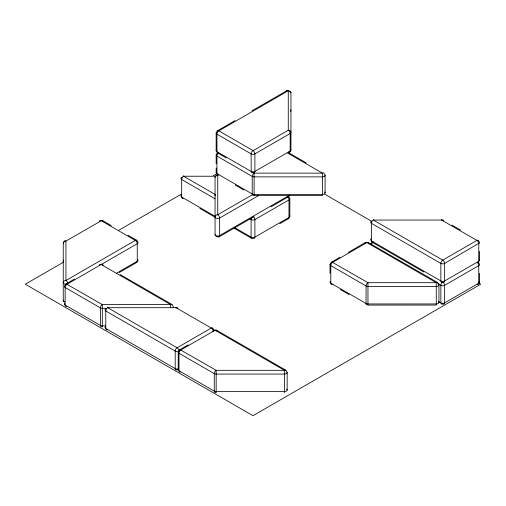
<?xml version="1.0" encoding="UTF-8"?>
<svg xmlns="http://www.w3.org/2000/svg" width="506" height="506" viewBox="0 0 506 506"><rect width="100%" height="100%" fill="white"/><g stroke="black" fill="none" stroke-linecap="round" stroke-linejoin="round"><path stroke-width="0.76" d="M178.213 369.684L178.213 352.157M216.163 172.489L216.163 168.043M216.163 133.053L216.163 150.579M289.837 198.782L289.837 216.309M287.155 372.448L287.149 390.132M325.105 175.253L325.099 192.938M438.955 284.802L438.949 302.487M330.797 263.417L330.823 263.107A3.004 1.733 60 0 1 331.025 262.5L340 257.2M65.154 285.175L65.173 285.017A3.004 1.733 60 0 1 65.375 284.41L74.35 279.11M188.2 344.839L179.225 350.139A3.004 1.733 60 0 0 179.023 350.747L179.004 350.905A2.682 1.55 60 0 0 177.1 347.774L107.677 307.692A2.682 1.55 -60 0 0 105.779 310.981L105.779 328.546L106.349 329.798A2.239 1.278 -58.6 0 0 106.715 329.906L107.449 329.722M215.834 176.417A2.682 1.55 0 0 0 215.05 177.511L215.05 234.48A2.682 2.188 0 0 0 217.732 236.675L218.693 236.972A2.239 1.309 61.4 0 0 219.066 236.865L219.648 235.872L219.629 218.048A2.682 1.55 60 0 0 217.732 214.759L217.732 175.323L218.839 174.684M279.843 223.633L288.635 218.573A2.391 1.385 60 0 0 288.939 218.143L289.027 199.535A3.004 1.733 60 0 0 288.825 198.694L288.369 197.776A2.391 1.385 60 0 0 287.851 197.125L287.642 196.935M219.066 236.865L253.999 216.644M217.504 130.725L235.081 120.58M251.994 110.814L286.927 90.65M63.592 262.127L25.3 284.233L253 415.692L480.7 284.233L478.651 283.05M118.98 230.148L181.205 194.222M213.342 175.671L216.758 173.697M101.301 264.455L137.252 243.696A2.682 1.55 0 0 0 137.252 241.507A2.682 1.55 -60 0 0 135.355 240.413L101.2 220.692A2.682 1.55 60 0 0 99.334 221.407M116.797 273.038L137.252 261.229A2.682 1.55 0 0 0 137.777 259.47M252.443 194.721L217.732 214.759A2.682 2.188 0 0 0 215.05 216.954A2.682 1.55 0 0 0 216.707 218.383A2.682 1.55 0 0 0 219.629 218.048L258.68 195.506M119.112 272.607L136.696 262.456M289.577 195.063A2.682 1.55 0 0 1 289.052 195.499L219.629 235.575A2.682 1.55 0 0 1 216.707 235.91A2.682 1.55 0 0 1 215.05 234.48M270.912 206.878L288.496 196.726M348.318 252.393L365.509 242.469M217.631 152.546L217.175 152.951A3.004 1.733 60 0 0 216.973 153.552M65.691 284.081L65.831 284.011A2.391 1.385 60 0 1 66.349 283.961L102.313 304.593L170.623 304.593A2.682 1.55 -60 0 1 172.521 305.687A2.682 1.55 0 0 1 173.103 307.376M331.341 262.171L331.481 262.102A2.391 1.385 60 0 1 331.999 262.051L367.963 282.683L436.273 282.683A2.682 1.55 -60 0 1 438.171 283.777A2.682 1.55 0 0 1 438.753 285.466A2.682 1.55 0 0 1 436.273 286.421L367.963 286.421A2.682 1.55 0 0 1 366.066 285.972L330.797 265.612A2.682 1.55 0 0 1 330.633 263.518M179.541 349.81L179.681 349.741A2.391 1.385 60 0 1 180.199 349.697L216.163 370.322L284.473 370.322A2.682 1.55 -60 0 1 286.371 371.423A2.682 1.55 0 0 1 286.953 373.105A2.682 1.55 0 0 1 284.473 374.067L216.163 374.067A2.682 1.55 0 0 1 214.266 373.611L178.997 353.251A2.682 1.55 0 0 1 178.833 351.164M373.099 242.083L372.365 242.26A2.239 1.278 -58.6 0 1 371.999 242.159L371.429 240.907L371.429 223.336A2.682 1.55 0 0 1 371.676 221.021M288.509 218.655L288.066 218.763A3.004 1.733 60 0 1 287.591 218.693M183.134 198.352L182.615 198.441A2.239 1.278 -58.6 0 1 182.249 198.339L181.679 197.049L181.679 179.516A2.682 1.55 0 0 1 181.926 177.201M215.151 198.839L181.679 179.516A2.682 1.55 -60 0 1 183.577 176.233L215.6 176.233M107.677 307.692L175.987 307.692A2.682 1.55 -60 0 1 177.865 308.477M105.868 308.331L102.313 308.331A2.682 1.55 0 0 1 100.416 307.882L65.147 287.522A2.682 1.55 0 0 1 64.983 285.428M105.159 325.864L102.313 325.864A2.682 1.55 0 0 1 100.416 325.409L65.147 305.048A2.682 1.55 0 0 1 64.585 303.334M111.2 225.562L102.414 220.471A2.391 1.385 -60 0 0 101.896 220.426L65.932 241.052A2.682 2.188 0 0 0 63.25 243.247L63.25 300.21A2.682 2.188 0 0 0 64.553 302.088M371.999 242.159L423.819 272.019M451.921 225.081L460.511 230.04M288.844 152.837L306.162 162.837M287.712 153.09L322.423 173.134A2.682 1.55 -60 0 1 324.321 174.228A2.682 1.55 0 0 1 324.903 175.917A2.682 1.55 0 0 1 322.423 176.872L254.113 176.872A2.682 1.55 0 0 1 252.216 176.417L216.947 156.057A2.682 1.55 0 0 1 216.783 153.969M324.795 194.222L371.296 221.071M252.456 172.179L254.113 173.134L322.423 173.134L322.423 195.525L254.113 195.531L254.113 173.134A2.682 1.55 -60 0 0 252.216 176.417L252.216 193.95A2.682 1.55 -60 0 0 254.113 195.044M217.504 152.907L226.169 157.904M368.191 242.469L437.614 282.55M437.753 283.537L440.852 285.327A2.682 1.55 0 0 0 444.647 285.327L478.802 265.612A2.682 1.55 0 0 0 478.967 263.518M438.373 301.424L440.852 302.86A2.682 1.55 -60 0 0 442.75 303.954A2.682 1.55 60 0 0 444.647 302.86L478.802 283.139A2.682 1.55 0 0 0 479.252 281.292M235.246 185.057L243.835 190.016M183.577 176.233L215.189 194.481M249.863 218.883L251.102 219.598A2.682 1.55 0 0 0 254.897 219.598L289.052 199.876A2.682 1.55 0 0 0 289.217 197.789M215.151 216.372L181.679 197.049A2.682 1.55 0 0 1 181.382 195.057M234.367 227.466L251.102 237.124A2.682 1.55 -60 0 0 253 238.225A2.682 1.55 60 0 0 254.897 237.124L289.052 217.409A2.682 1.55 0 0 0 289.502 215.562M199.845 208.44L215.164 217.283M234.069 228.2L251.659 238.358M340.298 289.533L349.096 294.612M128.037 235.284L136.696 240.28M120.137 274.537L171.964 304.46M216.391 330.114L285.814 370.19M175.987 307.692L211.255 328.052A2.682 1.55 -60 0 1 213.152 329.147M102.554 220.54L102.87 220.869A3.004 1.733 -60 0 1 103.041 221.318M477.392 262.665L477.601 262.854A2.391 1.385 60 0 1 478.119 263.506L478.575 264.423A3.004 1.733 60 0 1 478.777 265.27L478.689 283.872A2.391 1.385 60 0 1 478.385 284.302L477.816 284.492A3.004 1.733 60 0 1 477.341 284.423M213.146 331.177L213.127 331A3.004 1.733 60 0 0 212.925 330.159L212.469 329.235A2.391 1.385 60 0 0 211.951 328.59L211.255 328.052L177.1 347.774A2.682 1.55 -60 0 0 175.202 351.056L175.202 368.589A2.682 1.55 -60 0 0 177.1 369.684A2.682 1.55 60 0 0 178.378 369.848M479.587 251.431L479.587 260.135M479.587 273.341L479.587 282.044M441.637 219.566L441.637 220.053L476.905 240.413A2.682 1.55 -60 0 1 478.802 241.507A2.682 1.55 0 0 1 478.802 243.696L478.689 261.963A2.391 1.385 60 0 1 478.385 262.393L477.816 262.582A3.004 1.733 60 0 1 477.341 262.513M373.327 219.566L373.327 220.053A2.682 1.55 -60 0 0 371.429 223.336L440.852 263.417A2.682 1.55 0 0 0 444.647 263.417L478.777 243.354A3.004 1.733 60 0 0 478.575 242.513L478.119 241.596A2.391 1.385 60 0 0 477.601 240.945L476.905 240.413L442.75 260.128A2.682 1.55 -60 0 0 440.852 263.417L440.852 280.944A2.682 1.55 -60 0 0 442.611 282.12M330.013 264.511L330.013 273.322M289.634 91.637A2.682 1.55 0 0 1 290.95 92.971L290.95 149.94A2.682 1.55 0 0 1 290.166 151.035A2.682 1.55 60 0 1 288.686 152.319M284.473 392.719L284.473 370.322L215.05 330.247A2.682 1.55 60 0 0 213.159 331.145M216.163 154.962L216.163 163.773M216.163 392.719L216.163 370.322A2.682 1.55 -60 0 0 214.266 373.611L214.266 391.138A2.682 1.55 -60 0 0 215.739 392.422M183.577 175.746L183.577 176.303M175.987 307.205L175.987 307.939M170.623 307.376L170.623 304.593L101.2 264.511A2.682 1.55 60 0 0 99.309 265.416M107.677 307.205L107.677 307.768M102.313 326.99L102.313 304.593A2.682 1.55 -60 0 0 100.416 307.882L100.416 325.409A2.682 1.55 -60 0 0 102.029 326.642M442.839 282.095A2.682 1.55 60 0 0 444.647 280.944L478.802 261.229A2.682 1.55 0 0 0 479.365 259.515M443.49 220.686A2.682 1.55 -60 0 0 441.637 220.053L373.327 220.053L442.75 260.128A2.682 1.55 60 0 1 444.647 263.417L444.647 280.944A2.682 1.55 0 0 1 440.852 280.944L371.429 240.869A2.682 1.55 0 0 1 371.132 238.876M368.672 243.139A2.682 1.55 -60 0 0 366.85 242.602A2.682 1.55 60 0 0 365.028 243.139M438.43 301.481A2.682 1.55 0 0 1 438.67 303.1A2.682 1.55 0 0 1 436.273 303.954L367.963 303.954A2.682 1.55 0 0 1 366.066 303.499L330.797 283.139A2.682 1.55 0 0 1 330.235 281.425M367.539 304.783A2.682 1.55 -60 0 1 366.066 303.499L366.066 285.972A2.682 1.55 -60 0 1 367.963 282.683L367.963 305.08L436.273 305.086L436.273 282.683L366.85 242.602L332.695 262.323A2.682 1.55 -60 0 0 330.797 265.612L330.797 283.139A2.682 1.55 -60 0 0 332.145 284.454M477.942 262.083A2.682 1.55 -60 0 1 478.802 263.417M371.505 244.6A2.682 1.55 -60 0 1 373.156 242.07M370.803 244.683A2.682 1.55 0 0 1 371.676 242.931M253.171 216.416A2.682 1.55 60 0 1 254.897 219.598L254.897 237.124A2.682 1.55 0 0 1 251.102 237.124L251.102 219.598A2.682 1.55 -60 0 1 251.963 217.27M288.629 196.549A2.682 1.55 -60 0 1 289.052 197.688M215.05 177.511A2.682 2.188 0 0 1 217.732 175.323A2.682 1.55 60 0 0 215.885 175.961M215.309 195.98A2.682 2.188 0 0 1 215.05 195.044A2.682 1.55 0 0 1 215.309 194.38M289.052 195.499A2.682 1.55 60 0 1 287.579 196.783M324.58 191.926A2.682 1.55 0 0 1 324.82 193.545A2.682 1.55 0 0 1 322.423 194.399L254.113 194.399A2.682 1.55 0 0 1 252.216 193.95L216.947 173.583A2.682 1.55 0 0 1 216.385 171.876M218.573 174.817A2.682 1.55 -60 0 1 216.947 173.583L216.947 156.057A2.682 1.55 -60 0 1 218.497 153.008M216.423 149.915A2.682 1.55 0 0 0 216.947 151.673A2.682 1.55 -60 0 0 218.295 152.995M216.859 132.009A2.682 1.55 0 0 0 216.947 134.147L216.947 151.673L251.102 171.395A2.682 1.55 0 0 0 254.897 171.395L290.166 151.035L290.166 133.508A2.682 1.55 60 0 0 288.268 130.219L288.268 90.783A2.682 1.55 60 0 0 286.44 91.314M216.954 131.762A2.682 1.55 60 0 1 218.845 130.858L288.268 90.783A2.682 2.188 0 0 1 290.95 92.971M290.691 111.44A2.682 2.188 0 0 0 290.95 110.498A2.682 1.55 0 0 0 290.691 109.84M290.95 149.94A2.682 2.188 0 0 1 288.654 152.104M67.76 283.132A2.682 1.55 60 0 0 65.932 280.495L65.932 241.052A2.682 1.55 60 0 0 64.085 241.691M64.553 301.538A2.682 1.55 0 0 1 63.25 300.21M63.509 261.71A2.682 2.188 0 0 1 63.25 260.773A2.682 1.55 0 0 1 63.509 260.109M67.032 284.094A2.682 1.55 0 0 1 66.849 284.138M66.052 284.233A2.682 1.55 0 0 1 63.25 282.683A2.682 2.188 0 0 1 65.932 280.495L135.355 240.413A2.682 1.55 60 0 1 137.252 243.696L137.252 261.229A2.682 1.55 60 0 1 135.779 262.513M63.25 243.247A2.682 1.55 0 0 1 64.034 242.153M103.091 265.416A2.682 1.55 -60 0 0 101.2 264.511L67.045 284.233A2.682 1.55 -60 0 0 65.147 287.522L65.147 305.048A2.682 1.55 -60 0 0 66.495 306.364M178.365 368.855A2.682 1.55 0 0 1 175.202 368.589L105.779 328.508A2.682 1.55 0 0 1 105.482 326.522M178.903 351.113A2.682 1.55 0 0 1 175.202 351.056L105.779 310.981A2.682 1.55 0 0 1 106.026 308.666M213.317 329.254A2.682 1.55 0 0 1 213.937 330.247M216.916 330.962A2.682 1.55 -60 0 0 215.05 330.247L180.895 349.962A2.682 1.55 -60 0 0 178.997 353.251L178.997 370.778A2.682 1.55 -60 0 0 180.345 372.1M286.63 389.12A2.682 1.55 0 0 1 286.87 390.74A2.682 1.55 0 0 1 284.473 391.593L216.163 391.593A2.682 1.55 0 0 1 214.266 391.138L178.997 370.778A2.682 1.55 0 0 1 178.435 369.07M251.109 153.704L251.216 172.135A2.391 1.385 -60 0 0 251.52 172.559L252.089 172.748A3.004 1.733 -60 0 0 252.715 172.628L253 172.489A2.682 1.55 60 0 0 254.897 171.395L254.897 153.868A2.682 1.55 60 0 0 253 150.579L218.845 130.858A2.682 1.55 -60 0 0 216.947 134.147L251.102 153.868A2.682 1.55 0 0 0 254.897 153.868L290.166 133.508A2.682 1.55 0 0 0 290.95 132.408A2.682 2.188 0 0 0 288.268 130.219L252.304 151.117A2.391 1.385 -60 0 0 251.786 151.762L251.33 152.679A3.004 1.733 -60 0 0 251.128 153.527L251.109 153.704M444.647 302.86L444.647 285.327A2.682 1.55 60 0 0 442.75 282.044A2.682 1.55 -60 0 0 440.852 285.327L440.852 302.86A2.682 1.55 0 0 0 444.647 302.86"/></g></svg>
